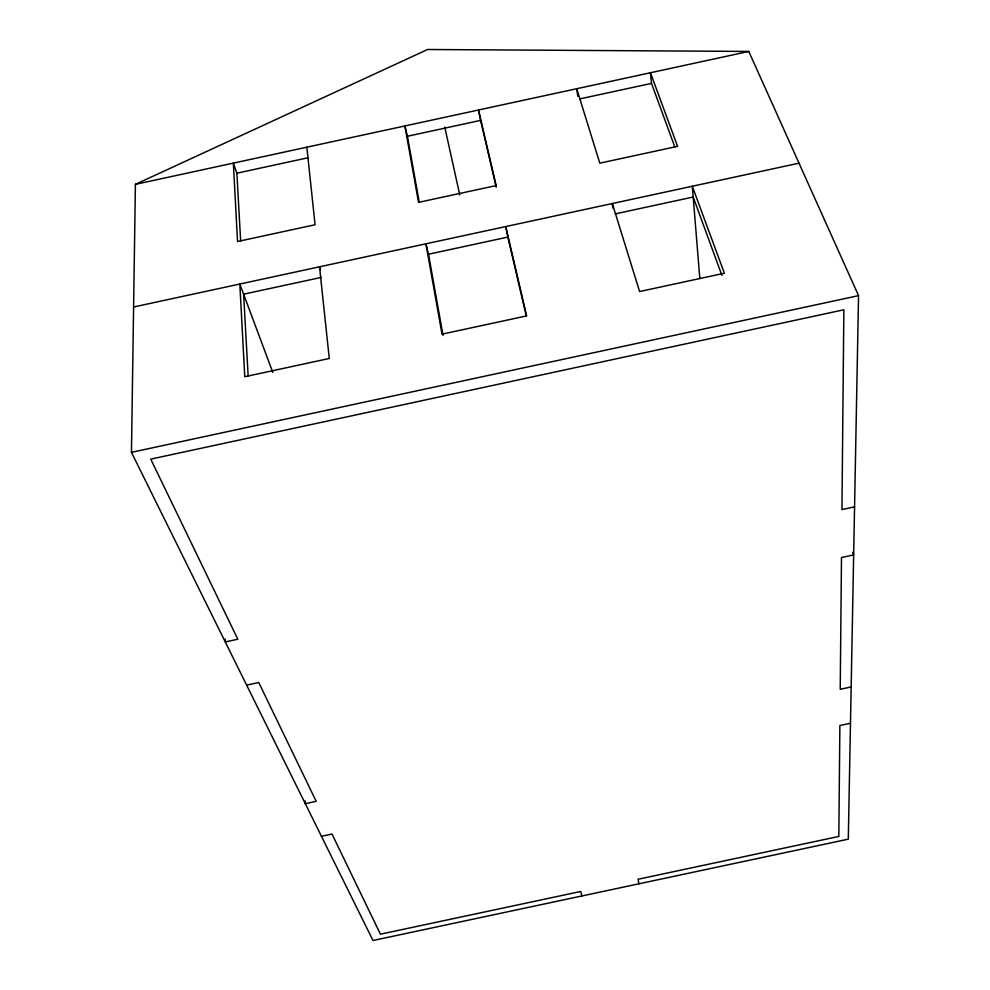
<?xml version="1.0" encoding="UTF-8"?>
<svg xmlns="http://www.w3.org/2000/svg" width="990" height="990" viewBox="0 0 990 990"><rect width="100%" height="100%" fill="white"/><g stroke="black" fill="none" stroke-linecap="round" stroke-linejoin="round"><path stroke-width="1.49" d="M131.447 452.343L135.42 184.338L427.606 49.5L748.787 51.443L858.553 295.639L848.294 839.161L373.007 940.5L131.447 452.343L858.553 295.639M135.42 184.338L748.787 51.443M240.644 240.879L236.882 173.188L308.447 157.682M419.228 202.257L407.422 136.249L480.596 120.396L496.188 187.16M579.719 98.926L651.494 83.383L674.809 146.966M133.601 306.999L799.017 163.177M321.317 277.398L243.602 294.191L248.156 376.014M428.509 254.232L507.845 237.08L505.766 226.562L526.655 315.897L442.023 334.162L425.923 243.825L428.509 254.232L443.05 335.536M615.211 213.889L693.173 197.035L721.908 275.381M854.568 506.868L841.946 509.578L843.851 309.783L150.74 459.125L237.823 639.243L225.262 641.928L225.163 639.045M246.634 685.105L258.737 682.506L316.194 801.343L305.304 803.682L305.106 800.96M851.165 686.936L840.225 689.275L841.488 557.543L853.652 554.932L852.638 552.271M321.453 836.315L332.009 834.05L380.42 934.189L580.746 891.47L581.897 895.962M850.484 723.245L839.879 725.509L838.815 836.439L638.043 879.256L638.934 883.798M272.819 372.438L239.815 284.043L244.778 376.72L329.274 358.491L319.535 266.817L320.475 269.738M236.882 173.188L233.343 163.115L237.538 241.523L315.08 224.755L306.838 147.201M407.422 136.249L404.91 125.953L418.535 202.368L496.188 185.576L478.517 110.001L480.596 120.396M507.845 237.08L526.284 316.02M444.757 127.116L459.768 194.894M577.789 96.24L576.725 88.716L599.804 163.164L677.581 146.334L650.442 72.753L651.494 83.383M612.921 208.11L612.315 203.532L639.602 291.53L724.383 273.24L692.295 186.244L699.819 278.524"/></g></svg>
